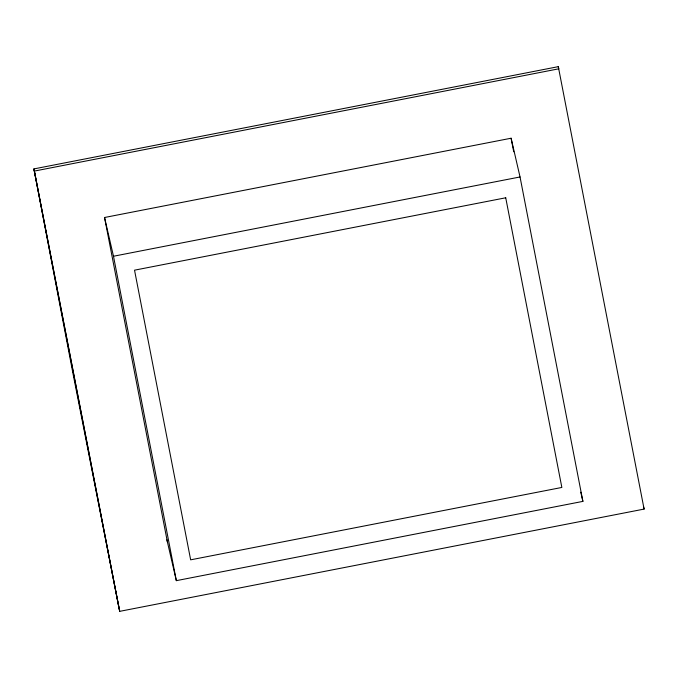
<?xml version="1.0" encoding="UTF-8"?>
<svg xmlns="http://www.w3.org/2000/svg" width="678" height="678" viewBox="0 0 678 678"><rect width="100%" height="100%" fill="white"/><g stroke="black" fill="none" stroke-linecap="round" stroke-linejoin="round"><path stroke-width="1.02" d="M558.299 66.656L33.9 168.915L73.071 373.985L119.701 611.344L644.1 509.085L558.299 66.656L558.791 68.809L34.4 171.068L33.9 168.915L119.209 609.191M167.398 541.925L104.539 217.502L511.102 138.227L520.043 176.966L582.894 501.381L176.339 580.656L166.898 539.773M104.539 217.502L113.489 256.242L520.043 176.966M643.6 506.932L644.1 509.085M580.783 492.211L582.894 501.381M511.102 138.227L513.721 151.745M113.489 256.242L176.339 580.656M34.4 171.068L119.701 611.344M505.729 197.79L134.532 270.175L190.654 559.833L561.85 487.448L505.729 197.79"/></g></svg>
